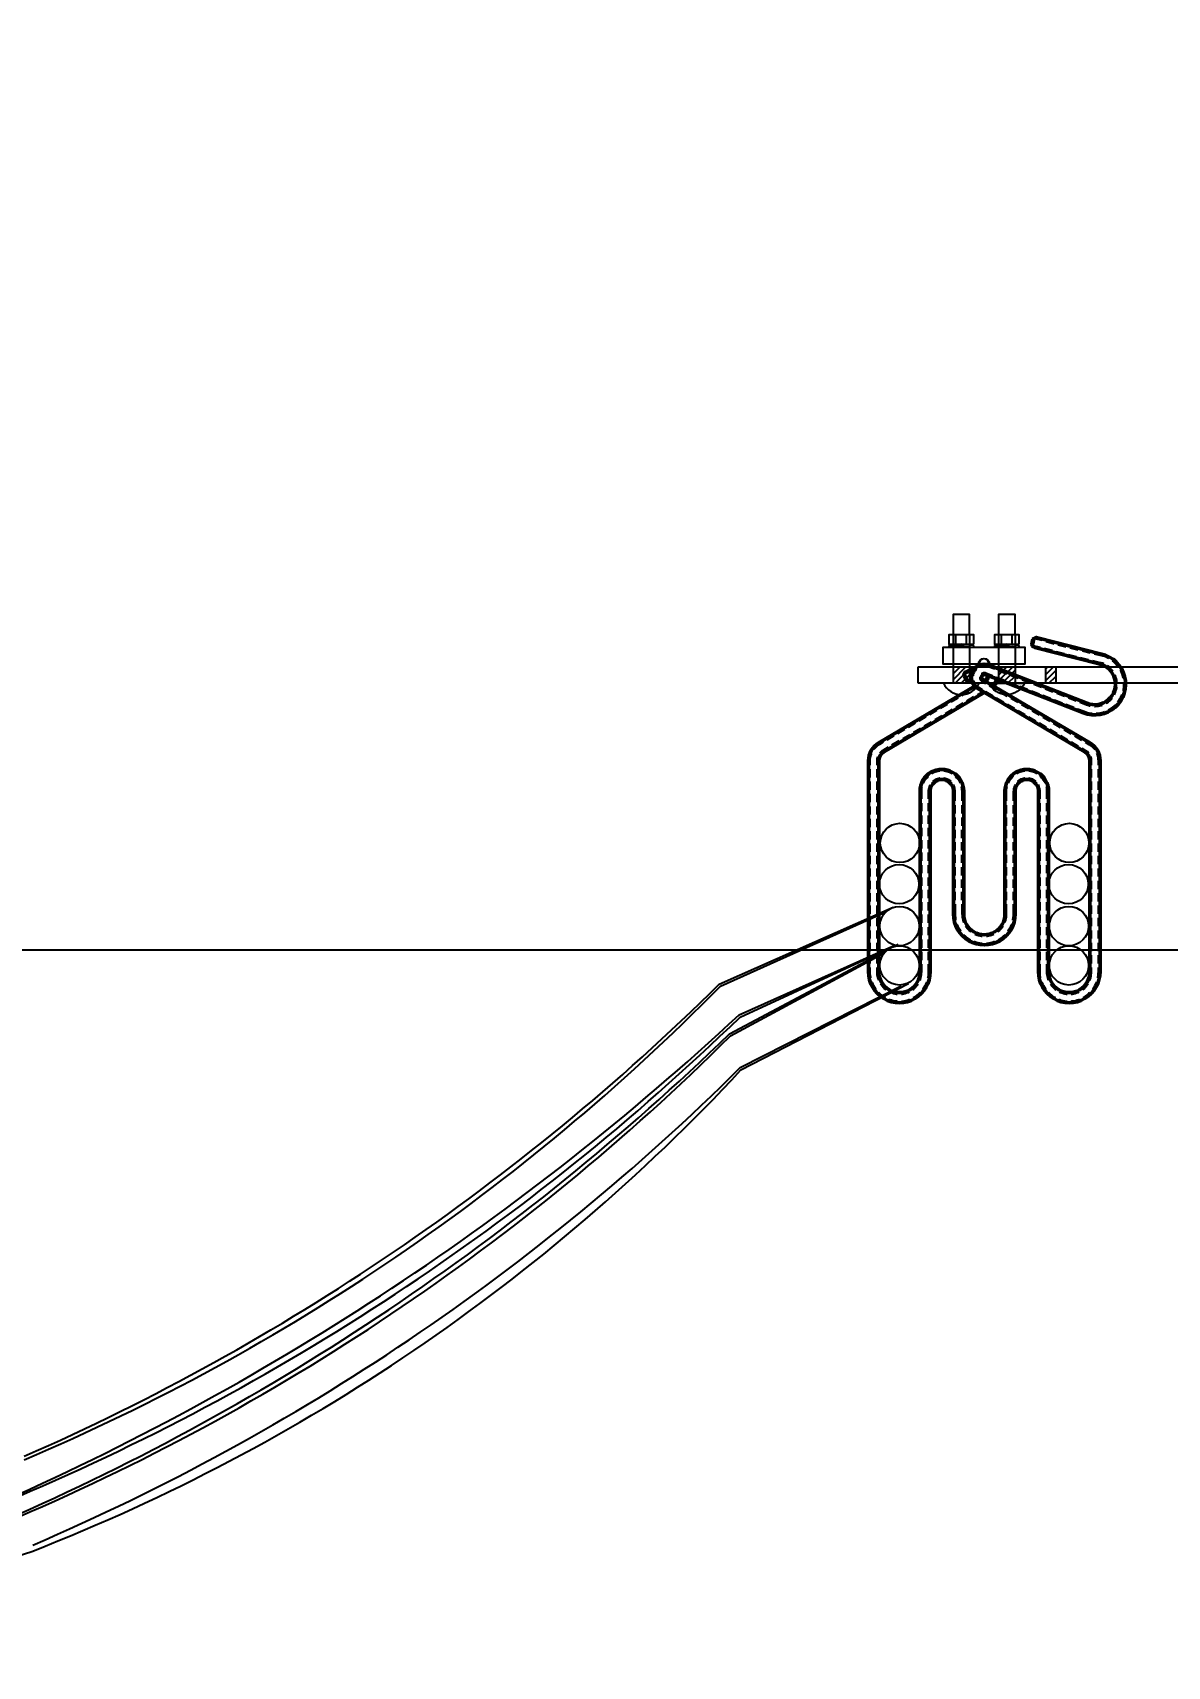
# Model space of a CAD drawing. Header units: feet. Extents: x -17 to 453, y -41 to 31.
# Drawn here: x 48.747 to 49.617, y -6.984 to -5.732 of the extents above; entities that cross this region are included whole.
import ezdxf
from ezdxf.enums import TextEntityAlignment as Align

# ---------------------------------------------------------------- set-up
doc = ezdxf.new("R2018")
doc.units = ezdxf.units.FT
doc.header["$MEASUREMENT"] = 0
doc.linetypes.add('HIDDEN', pattern=[0.375, 0.25, -0.125])
for name, color, linetype in [('DC FEEEDERS', 1, 'Continuous'), ('DC Homerun', 10, 'Continuous'), ('DETL-HTCH', 253, 'Continuous'), ('G-ANNO-TEXT', 1, 'Continuous'), ('PDF_Coated Mtl', 7, 'Continuous'), ('PDF_Coating', 7, 'Continuous'), ('PDF_Dimension', 7, 'Continuous'), ('PV-CAB-HANGER', 90, 'Continuous'), ('STRINGS', 30, 'Continuous')]:
    doc.layers.add(name, color=color, linetype=linetype)
doc.styles.add('NEI-A', font='arial.ttf')
doc.styles.get("Standard").update_dxf_attribs({"font": 'arial.ttf'})

# ---------------------------------------------------------------- blocks, each defined once
blk = doc.blocks.new('DETAIL_TITLE')
at = {"style": 'NEI-A', "flags": 8}
blk.add_attdef('#', text='', height=0.2, dxfattribs=at).set_placement((0.5922, -0.5109), align=Align.MIDDLE_CENTER)
at = {"lineweight": 30, "style": '', "flags": 104}
blk.add_attdef('DETAIL_TITLE', text='', height=0.2, dxfattribs=at).set_placement((0.9099, -0.5251), align=Align.BOTTOM_LEFT)
at = {"style": 'NEI-A'}
for tag, p in [('SCALE:', (0.9386, -0.7379)), ('1"_=_', (1.5474, -0.7379))]:
    blk.add_attdef(tag, text='', height=0.1, dxfattribs=at).set_placement(p, align=Align.BOTTOM_LEFT)
blk = doc.blocks.new('A$C67109b2f')
at = {"layer": 'PDF_Coated Mtl', "lineweight": 9}
for points in [[(5.244, 10.943), (5.031, 10.997), (4.985, 10.816), (5.201, 10.761)], [(5.365, 10.912), (5.607, 10.85)], [(5.323, 10.73), (5.565, 10.669)], [(5.686, 10.638), (5.928, 10.576)], [(5.728, 10.819), (5.97, 10.758)], [(6.05, 10.545), (6.292, 10.484)], [(6.092, 10.727), (6.334, 10.665)], [(6.413, 10.453), (6.656, 10.391)], [(6.456, 10.634), (6.697, 10.573)], [(6.819, 10.542), (7.031, 10.488)], [(7.262, 10.399), (7.232, 10.416), (7.184, 10.439), (7.135, 10.458), (7.084, 10.474), (7.033, 10.488)], [(3.107, 9.812), (3.014, 9.767), (2.931, 9.934), (3.164, 10.049)], [(3.272, 10.086), (3.254, 10.068), (3.233, 10.043), (3.214, 10.015), (3.199, 9.986), (3.185, 9.955), (3.175, 9.924), (3.169, 9.891), (3.167, 9.865)], [(3.819, 10.077), (3.619, 10.154), (3.588, 10.165), (3.555, 10.172), (3.522, 10.176), (3.489, 10.176), (3.456, 10.174), (3.423, 10.168), (3.391, 10.159), (3.377, 10.152)], [(3.758, 9.9), (3.554, 9.979), (3.534, 9.985), (3.512, 9.989), (3.489, 9.989), (3.468, 9.986), (3.447, 9.979), (3.427, 9.97), (3.409, 9.958), (3.405, 9.954)], [(3.935, 10.032), (4.169, 9.941)], [(4.285, 9.896), (4.518, 9.805)], [(6.776, 10.36), (6.993, 10.304)], [(7.116, 10.264), (7.081, 10.278), (7.037, 10.293), (6.991, 10.305)], [(7.401, 10.028), (7.381, 10.057), (7.351, 10.093), (7.319, 10.127), (7.284, 10.159), (7.247, 10.188), (7.226, 10.203)], [(7.541, 10.154), (7.519, 10.184), (7.485, 10.224), (7.448, 10.262), (7.409, 10.298), (7.367, 10.332), (7.366, 10.332)], [(7.523, 9.679), (7.521, 9.711), (7.514, 9.758), (7.504, 9.804), (7.491, 9.849), (7.475, 9.894), (7.463, 9.919)], [(7.693, 9.814), (7.685, 9.854), (7.67, 9.904), (7.651, 9.954), (7.631, 10.004), (7.608, 10.049)], [(3.037, 9.397), (2.821, 9.269)], [(3.26, 9.529), (3.144, 9.46)], [(3.181, 9.742), (3.185, 9.728), (3.199, 9.697), (3.214, 9.668), (3.233, 9.64), (3.254, 9.614), (3.278, 9.591), (3.304, 9.57), (3.332, 9.553), (3.443, 9.487)], [(3.441, 9.418), (3.282, 9.324)], [(3.353, 9.846), (3.353, 9.842), (3.354, 9.82), (3.359, 9.799), (3.367, 9.778), (3.378, 9.759), (3.392, 9.742), (3.408, 9.727), (3.426, 9.714), (3.538, 9.649)], [(3.55, 9.423), (3.766, 9.296)], [(3.645, 9.584), (3.86, 9.458)], [(3.734, 9.602), (3.755, 9.625), (3.774, 9.65), (3.791, 9.677), (3.806, 9.704), (3.817, 9.734), (3.826, 9.764), (3.832, 9.795)], [(3.874, 9.855), (4.107, 9.764)], [(3.968, 9.394), (4.184, 9.267)], [(4.224, 9.719), (4.456, 9.629)], [(4.573, 9.583), (4.806, 9.493)], [(4.635, 9.759), (4.868, 9.669)], [(4.923, 9.447), (5.155, 9.356)], [(4.984, 9.624), (5.217, 9.534)], [(5.334, 9.488), (5.566, 9.398)], [(7.445, 9.316), (7.459, 9.343), (7.477, 9.387), (7.493, 9.431), (7.506, 9.477), (7.515, 9.523), (7.519, 9.554)], [(7.69, 9.443), (7.698, 9.485), (7.706, 9.538), (7.711, 9.59), (7.711, 9.644), (7.71, 9.691)], [(2.39, 9.015), (2.175, 8.888)], [(2.714, 9.206), (2.499, 9.079)], [(2.852, 9.07), (2.636, 8.943)], [(3.174, 9.261), (2.959, 9.133)], [(3.874, 9.233), (4.089, 9.106)], [(4.197, 9.042), (4.412, 8.915)], [(4.291, 9.203), (4.506, 9.077)], [(4.615, 9.013), (4.83, 8.886)], [(5.272, 9.311), (5.505, 9.22)], [(5.621, 9.175), (5.855, 9.084)], [(5.683, 9.352), (5.916, 9.261)], [(5.971, 9.039), (6.204, 8.948)], [(6.033, 9.216), (6.266, 9.125)], [(6.321, 8.903), (6.524, 8.824), (6.574, 8.807), (6.625, 8.792), (6.676, 8.78), (6.729, 8.772), (6.763, 8.768)], [(6.382, 9.08), (6.582, 9.003)], [(6.581, 9.003), (6.626, 8.987), (6.671, 8.973), (6.707, 8.965)], [(6.831, 8.953), (6.857, 8.953), (6.905, 8.955), (6.951, 8.961), (6.997, 8.97), (7.043, 8.983), (7.076, 8.994)], [(7.189, 9.048), (7.213, 9.063), (7.252, 9.09), (7.289, 9.119), (7.323, 9.152), (7.356, 9.186), (7.376, 9.212)], [(7.246, 8.866), (7.29, 8.89), (7.335, 8.919), (7.377, 8.951), (7.418, 8.984), (7.448, 9.013)], [(7.531, 9.106), (7.559, 9.143), (7.587, 9.188), (7.613, 9.234), (7.636, 9.283), (7.653, 9.323)], [(1.422, 8.443), (1.206, 8.317)], [(1.744, 8.634), (1.529, 8.508)], [(1.883, 8.498), (1.667, 8.372)], [(2.068, 8.825), (1.852, 8.698)], [(2.205, 8.689), (1.99, 8.563)], [(2.529, 8.88), (2.314, 8.753)], [(4.52, 8.852), (4.735, 8.724)], [(4.843, 8.661), (5.058, 8.534)], [(4.937, 8.823), (5.153, 8.695)], [(5.165, 8.471), (5.381, 8.343)], [(5.26, 8.632), (5.475, 8.505)], [(5.583, 8.442), (5.799, 8.314)], [(6.888, 8.767), (6.941, 8.771), (6.993, 8.778), (7.046, 8.789), (7.096, 8.803), (7.132, 8.816)], [(0.775, 8.063), (0.56, 7.936)], [(0.913, 7.927), (0.698, 7.8)], [(1.098, 8.253), (0.883, 8.126)], [(1.237, 8.118), (1.021, 7.991)], [(1.559, 8.308), (1.344, 8.181)], [(5.489, 8.28), (5.704, 8.153)], [(5.812, 8.089), (6.027, 7.963)], [(5.906, 8.251), (6.121, 8.123)], [(6.23, 8.06), (6.445, 7.933)], [(0.06, 7.19), (0.06, 7.32), (0.062, 7.362), (0.066, 7.403), (0.074, 7.443), (0.084, 7.484), (0.098, 7.523), (0.107, 7.543)], [(0.453, 7.873), (0.337, 7.804), (0.302, 7.782), (0.268, 7.757), (0.237, 7.729), (0.208, 7.699), (0.181, 7.668), (0.168, 7.651)], [(0.247, 7.19), (0.247, 7.32), (0.248, 7.352), (0.253, 7.384), (0.259, 7.416), (0.269, 7.447), (0.27, 7.449)], [(0.59, 7.737), (0.432, 7.643), (0.404, 7.625), (0.378, 7.605), (0.355, 7.583), (0.333, 7.559), (0.332, 7.558)], [(6.135, 7.899), (6.351, 7.772)], [(6.458, 7.708), (6.569, 7.643), (6.596, 7.625), (6.622, 7.605), (6.646, 7.583), (6.667, 7.559), (6.669, 7.558)], [(6.552, 7.87), (6.664, 7.804), (6.699, 7.782), (6.732, 7.757), (6.764, 7.729), (6.793, 7.699), (6.82, 7.668), (6.832, 7.651)], [(6.754, 7.19), (6.754, 7.32), (6.752, 7.352), (6.748, 7.384), (6.741, 7.416), (6.731, 7.447), (6.731, 7.449)], [(6.941, 7.19), (6.941, 7.32), (6.939, 7.362), (6.935, 7.403), (6.926, 7.443), (6.916, 7.484), (6.902, 7.523), (6.894, 7.543)], [(0.06, 6.815), (0.06, 7.065)], [(0.247, 6.815), (0.247, 7.065)], [(2.154, 6.994), (2.151, 6.993), (2.108, 6.987), (2.064, 6.977), (2.023, 6.965), (1.982, 6.949), (1.942, 6.931), (1.918, 6.917)], [(2.514, 6.917), (2.49, 6.931), (2.451, 6.949), (2.41, 6.965), (2.368, 6.977), (2.325, 6.987), (2.282, 6.993), (2.279, 6.994)], [(4.722, 6.994), (4.719, 6.993), (4.675, 6.987), (4.633, 6.977), (4.59, 6.965), (4.55, 6.949), (4.51, 6.931), (4.485, 6.917)], [(5.083, 6.917), (5.059, 6.931), (5.019, 6.949), (4.978, 6.965), (4.936, 6.977), (4.894, 6.987), (4.85, 6.993), (4.846, 6.994)], [(6.754, 6.815), (6.754, 7.065)], [(6.941, 6.815), (6.941, 7.065)], [(0.06, 6.44), (0.06, 6.69)], [(0.247, 6.44), (0.247, 6.69)], [(1.617, 6.165), (1.617, 6.397), (1.618, 6.441), (1.623, 6.485), (1.63, 6.526)], [(1.817, 6.844), (1.8, 6.829), (1.769, 6.797), (1.742, 6.764), (1.716, 6.728), (1.693, 6.691), (1.673, 6.652), (1.67, 6.644)], [(1.803, 6.165), (1.803, 6.397), (1.805, 6.433), (1.81, 6.469), (1.818, 6.504), (1.828, 6.539), (1.843, 6.572), (1.857, 6.599)], [(2.154, 6.805), (2.145, 6.804), (2.11, 6.797), (2.076, 6.786), (2.043, 6.772), (2.01, 6.755), (1.98, 6.736), (1.951, 6.714), (1.933, 6.697)], [(2.5, 6.697), (2.483, 6.712), (2.454, 6.735), (2.424, 6.754), (2.392, 6.771), (2.359, 6.785), (2.324, 6.796), (2.289, 6.803), (2.279, 6.805)], [(2.629, 6.396), (2.628, 6.432), (2.623, 6.467), (2.615, 6.502), (2.604, 6.537), (2.591, 6.57), (2.577, 6.598)], [(2.763, 6.644), (2.759, 6.652), (2.739, 6.691), (2.716, 6.728), (2.691, 6.764), (2.663, 6.797), (2.633, 6.829), (2.615, 6.844)], [(2.816, 6.102), (2.816, 6.397), (2.814, 6.441), (2.809, 6.484), (2.802, 6.526)], [(4.185, 6.102), (4.185, 6.397), (4.186, 6.441), (4.191, 6.485), (4.199, 6.526)], [(4.385, 6.844), (4.368, 6.829), (4.338, 6.797), (4.31, 6.764), (4.285, 6.728), (4.261, 6.691), (4.241, 6.652), (4.238, 6.644)], [(4.425, 6.598), (4.41, 6.571), (4.396, 6.537), (4.385, 6.502), (4.378, 6.467), (4.373, 6.432), (4.372, 6.396)], [(4.722, 6.805), (4.713, 6.804), (4.677, 6.796), (4.643, 6.785), (4.61, 6.771), (4.578, 6.754), (4.547, 6.735), (4.519, 6.713), (4.501, 6.697)], [(5.068, 6.697), (5.05, 6.713), (5.022, 6.735), (4.991, 6.754), (4.96, 6.771), (4.926, 6.785), (4.891, 6.796), (4.856, 6.804), (4.846, 6.805)], [(5.197, 6.164), (5.197, 6.396), (5.195, 6.432), (5.191, 6.467), (5.184, 6.502), (5.173, 6.537), (5.159, 6.571), (5.145, 6.599)], [(5.33, 6.644), (5.327, 6.652), (5.307, 6.691), (5.285, 6.728), (5.259, 6.764), (5.231, 6.797), (5.2, 6.829), (5.184, 6.844)], [(5.384, 6.165), (5.384, 6.397), (5.382, 6.441), (5.378, 6.485), (5.37, 6.526)], [(6.754, 6.44), (6.754, 6.69)], [(6.941, 6.44), (6.941, 6.69)], [(0.06, 6.065), (0.06, 6.315)], [(0.06, 5.69), (0.06, 5.94)], [(0.247, 6.065), (0.247, 6.315)], [(0.247, 5.69), (0.247, 5.94)], [(1.617, 5.79), (1.617, 6.04)], [(1.803, 5.79), (1.803, 6.04)], [(2.629, 6.103), (2.629, 6.399)], [(2.629, 5.728), (2.629, 5.978)], [(2.816, 5.727), (2.816, 5.977)], [(4.185, 5.727), (4.185, 5.977)], [(4.372, 6.103), (4.372, 6.399)], [(4.372, 5.728), (4.372, 5.978)], [(5.197, 5.789), (5.197, 6.039)], [(5.384, 5.79), (5.384, 6.04)], [(6.754, 6.065), (6.754, 6.315)], [(6.754, 5.69), (6.754, 5.94)], [(6.941, 6.065), (6.941, 6.315)], [(6.941, 5.69), (6.941, 5.94)], [(0.06, 5.315), (0.06, 5.565)], [(0.247, 5.315), (0.247, 5.565)], [(1.617, 5.415), (1.617, 5.665)], [(1.803, 5.415), (1.803, 5.665)], [(2.629, 5.353), (2.629, 5.603)], [(2.816, 5.352), (2.816, 5.602)], [(4.185, 5.352), (4.185, 5.602)], [(4.372, 5.353), (4.372, 5.603)], [(5.197, 5.414), (5.197, 5.664)], [(5.384, 5.415), (5.384, 5.665)], [(6.754, 5.315), (6.754, 5.565)], [(6.941, 5.315), (6.941, 5.565)], [(0.06, 4.94), (0.06, 5.19)], [(0.247, 4.94), (0.247, 5.19)], [(1.617, 5.04), (1.617, 5.29)], [(1.803, 5.04), (1.803, 5.29)], [(2.629, 4.978), (2.629, 5.228)], [(2.815, 4.977), (2.815, 5.227)], [(4.185, 4.977), (4.185, 5.227)], [(4.372, 4.978), (4.372, 5.228)], [(5.197, 5.039), (5.197, 5.289)], [(5.384, 5.04), (5.384, 5.29)], [(6.754, 4.94), (6.754, 5.19)], [(6.941, 4.94), (6.941, 5.19)], [(0.06, 4.565), (0.06, 4.815)], [(0.247, 4.565), (0.247, 4.815)], [(1.617, 4.665), (1.617, 4.915)], [(1.617, 4.29), (1.617, 4.54)], [(1.803, 4.665), (1.803, 4.915)], [(1.803, 4.29), (1.803, 4.54)], [(2.629, 4.603), (2.629, 4.853)], [(2.629, 4.228), (2.629, 4.478)], [(2.815, 4.602), (2.815, 4.852)], [(2.815, 4.227), (2.815, 4.477)], [(4.185, 4.602), (4.185, 4.852)], [(4.185, 4.227), (4.185, 4.477)], [(4.372, 4.603), (4.372, 4.853)], [(4.372, 4.228), (4.372, 4.478)], [(5.197, 4.664), (5.197, 4.914)], [(5.197, 4.289), (5.197, 4.539)], [(5.384, 4.665), (5.384, 4.915)], [(5.384, 4.29), (5.384, 4.54)], [(6.754, 4.565), (6.754, 4.815)], [(6.941, 4.565), (6.941, 4.815)], [(0.06, 4.19), (0.06, 4.44)], [(0.06, 3.815), (0.06, 4.065)], [(0.247, 4.19), (0.247, 4.44)], [(0.247, 3.815), (0.247, 4.065)], [(1.617, 3.915), (1.617, 4.165)], [(1.803, 3.915), (1.803, 4.165)], [(2.629, 3.853), (2.629, 4.103)], [(2.815, 3.852), (2.815, 4.102)], [(4.185, 3.852), (4.185, 4.102)], [(4.372, 3.853), (4.372, 4.103)], [(5.197, 3.914), (5.197, 4.164)], [(5.384, 3.915), (5.384, 4.165)], [(6.754, 4.19), (6.754, 4.44)], [(6.754, 3.815), (6.754, 4.065)], [(6.941, 4.19), (6.941, 4.44)], [(6.941, 3.815), (6.941, 4.065)], [(0.06, 3.44), (0.06, 3.69)], [(0.247, 3.44), (0.247, 3.69)], [(1.617, 3.54), (1.617, 3.79)], [(1.803, 3.54), (1.803, 3.79)], [(2.629, 3.478), (2.629, 3.728)], [(2.815, 3.477), (2.815, 3.727)], [(4.185, 3.477), (4.185, 3.727)], [(4.372, 3.478), (4.372, 3.728)], [(5.197, 3.539), (5.197, 3.789)], [(5.384, 3.54), (5.384, 3.79)], [(6.754, 3.44), (6.754, 3.69)], [(6.941, 3.44), (6.941, 3.69)], [(0.06, 3.065), (0.06, 3.315)], [(0.247, 3.065), (0.247, 3.315)], [(1.617, 3.165), (1.617, 3.415)], [(1.617, 2.79), (1.617, 3.04)], [(1.804, 3.165), (1.803, 3.415)], [(1.804, 2.79), (1.804, 3.04)], [(2.629, 3.103), (2.629, 3.353)], [(2.629, 2.978), (2.629, 2.681), (2.63, 2.628), (2.635, 2.575), (2.643, 2.521), (2.648, 2.5)], [(2.815, 3.102), (2.815, 3.352)], [(2.815, 2.977), (2.815, 2.681), (2.817, 2.635), (2.822, 2.589), (2.829, 2.542), (2.841, 2.497), (2.855, 2.452), (2.866, 2.425)], [(4.135, 2.425), (4.146, 2.452), (4.16, 2.497), (4.171, 2.542), (4.179, 2.589), (4.184, 2.635), (4.185, 2.681), (4.185, 2.977)], [(4.185, 3.102), (4.185, 3.352)], [(4.353, 2.501), (4.358, 2.521), (4.366, 2.575), (4.37, 2.628), (4.372, 2.681), (4.372, 2.978)], [(4.372, 3.103), (4.372, 3.353)], [(5.196, 3.164), (5.197, 3.414)], [(5.196, 2.789), (5.196, 3.039)], [(5.384, 3.165), (5.384, 3.415)], [(5.384, 2.79), (5.384, 3.04)], [(6.754, 3.065), (6.754, 3.315)], [(6.941, 3.065), (6.941, 3.315)], [(0.06, 2.69), (0.06, 2.94)], [(0.06, 2.315), (0.06, 2.565)], [(0.247, 2.69), (0.247, 2.94)], [(0.247, 2.315), (0.247, 2.565)], [(1.617, 2.415), (1.617, 2.665)], [(1.804, 2.415), (1.804, 2.665)], [(5.196, 2.414), (5.196, 2.664)], [(5.384, 2.415), (5.384, 2.665)], [(6.754, 2.69), (6.754, 2.94)], [(6.754, 2.315), (6.754, 2.565)], [(6.941, 2.69), (6.941, 2.94)], [(6.941, 2.315), (6.941, 2.565)], [(0.06, 1.94), (0.06, 2.19)], [(0.247, 1.94), (0.247, 2.19)], [(1.617, 2.04), (1.617, 2.29)], [(1.804, 2.04), (1.804, 2.29)], [(2.682, 2.38), (2.687, 2.366), (2.708, 2.317), (2.732, 2.269), (2.759, 2.223), (2.789, 2.178), (2.801, 2.162)], [(2.882, 2.067), (2.894, 2.055), (2.933, 2.02), (2.974, 1.985), (3.019, 1.955), (3.064, 1.926), (3.081, 1.917)], [(2.923, 2.314), (2.941, 2.286), (2.969, 2.25), (2.999, 2.214), (3.033, 2.181), (3.068, 2.15), (3.092, 2.132)], [(3.199, 2.067), (3.228, 2.053), (3.271, 2.036), (3.315, 2.022), (3.361, 2.011), (3.407, 2.003), (3.438, 2)], [(3.563, 2), (3.594, 2.003), (3.639, 2.011), (3.685, 2.022), (3.729, 2.036), (3.774, 2.053), (3.802, 2.067)], [(3.909, 2.132), (3.933, 2.15), (3.968, 2.181), (4.001, 2.214), (4.032, 2.25), (4.06, 2.286), (4.078, 2.314)], [(3.919, 1.918), (3.936, 1.926), (3.982, 1.955), (4.026, 1.985), (4.068, 2.02), (4.107, 2.055), (4.119, 2.067)], [(4.2, 2.162), (4.212, 2.178), (4.242, 2.223), (4.269, 2.269), (4.293, 2.317), (4.314, 2.366), (4.319, 2.381)], [(5.196, 2.039), (5.196, 2.289)], [(5.384, 2.04), (5.384, 2.29)], [(6.754, 1.94), (6.754, 2.19)], [(6.941, 1.94), (6.941, 2.19)], [(0.06, 1.565), (0.06, 1.815)], [(0.247, 1.565), (0.247, 1.815)], [(1.617, 1.665), (1.617, 1.915)], [(1.617, 1.29), (1.617, 1.54)], [(1.804, 1.665), (1.804, 1.915)], [(1.804, 1.29), (1.804, 1.54)], [(3.194, 1.865), (3.21, 1.86), (3.262, 1.843), (3.314, 1.83), (3.367, 1.82), (3.42, 1.813), (3.438, 1.812)], [(3.563, 1.812), (3.581, 1.813), (3.634, 1.82), (3.687, 1.83), (3.739, 1.843), (3.79, 1.86), (3.806, 1.865)], [(5.196, 1.664), (5.196, 1.914)], [(5.196, 1.289), (5.196, 1.539)], [(5.384, 1.665), (5.384, 1.915)], [(5.384, 1.29), (5.384, 1.54)], [(6.754, 1.565), (6.754, 1.815)], [(6.941, 1.565), (6.941, 1.815)], [(0.06, 1.19), (0.06, 1.44)], [(0.079, 0.752), (0.074, 0.774), (0.067, 0.827), (0.062, 0.881), (0.06, 0.934), (0.06, 1.064)], [(0.247, 1.19), (0.247, 1.44)], [(0.297, 0.676), (0.286, 0.704), (0.272, 0.749), (0.261, 0.794), (0.253, 0.841), (0.248, 0.888), (0.247, 0.934), (0.247, 1.064)], [(1.567, 0.674), (1.578, 0.702), (1.592, 0.747), (1.603, 0.792), (1.611, 0.839), (1.615, 0.885), (1.617, 0.932), (1.617, 1.165)], [(1.784, 0.749), (1.789, 0.771), (1.798, 0.824), (1.803, 0.878), (1.804, 0.932), (1.804, 1.165)], [(5.216, 0.749), (5.211, 0.771), (5.203, 0.824), (5.198, 0.878), (5.196, 0.932), (5.196, 1.164)], [(5.435, 0.674), (5.423, 0.702), (5.409, 0.747), (5.398, 0.792), (5.39, 0.839), (5.385, 0.885), (5.384, 0.932), (5.384, 1.165)], [(6.704, 0.676), (6.715, 0.704), (6.729, 0.749), (6.74, 0.794), (6.747, 0.841), (6.752, 0.888), (6.754, 0.934), (6.754, 1.064)], [(6.754, 1.19), (6.754, 1.44)], [(6.921, 0.753), (6.926, 0.774), (6.934, 0.827), (6.939, 0.881), (6.941, 0.934), (6.941, 1.064)], [(6.941, 1.19), (6.941, 1.44)], [(0.113, 0.632), (0.118, 0.619), (0.139, 0.569), (0.163, 0.521), (0.189, 0.474), (0.219, 0.429), (0.232, 0.413)], [(0.354, 0.564), (0.371, 0.539), (0.399, 0.501), (0.43, 0.465), (0.463, 0.432), (0.498, 0.401), (0.523, 0.383)], [(1.339, 0.381), (1.364, 0.399), (1.399, 0.43), (1.433, 0.464), (1.463, 0.499), (1.492, 0.536), (1.509, 0.563)], [(1.631, 0.411), (1.643, 0.428), (1.673, 0.472), (1.7, 0.519), (1.724, 0.567), (1.745, 0.616), (1.75, 0.63)], [(5.25, 0.629), (5.255, 0.616), (5.276, 0.567), (5.3, 0.519), (5.327, 0.472), (5.357, 0.428), (5.37, 0.41)], [(5.492, 0.563), (5.509, 0.536), (5.537, 0.499), (5.568, 0.464), (5.601, 0.43), (5.636, 0.399), (5.661, 0.381)], [(6.478, 0.383), (6.502, 0.401), (6.537, 0.432), (6.571, 0.465), (6.601, 0.501), (6.63, 0.539), (6.647, 0.565)], [(6.769, 0.413), (6.781, 0.429), (6.811, 0.474), (6.838, 0.521), (6.861, 0.569), (6.882, 0.619), (6.887, 0.633)], [(0.313, 0.318), (0.323, 0.307), (0.363, 0.271), (0.405, 0.237), (0.448, 0.206), (0.494, 0.177), (0.512, 0.168)], [(0.625, 0.116), (0.641, 0.109), (0.692, 0.094), (0.744, 0.08), (0.797, 0.07), (0.85, 0.064), (0.868, 0.062)], [(0.629, 0.318), (0.658, 0.304), (0.701, 0.287), (0.746, 0.273), (0.791, 0.261), (0.838, 0.253), (0.868, 0.25)], [(0.993, 0.249), (1.024, 0.253), (1.07, 0.26), (1.116, 0.272), (1.161, 0.286), (1.204, 0.303), (1.233, 0.316)], [(0.993, 0.062), (1.011, 0.063), (1.064, 0.069), (1.118, 0.079), (1.17, 0.093), (1.221, 0.109), (1.237, 0.115)], [(1.35, 0.167), (1.368, 0.176), (1.413, 0.204), (1.457, 0.235), (1.499, 0.269), (1.538, 0.305), (1.549, 0.316)], [(5.451, 0.316), (5.462, 0.305), (5.501, 0.269), (5.544, 0.235), (5.587, 0.204), (5.633, 0.176), (5.65, 0.167)], [(5.764, 0.114), (5.78, 0.109), (5.83, 0.093), (5.883, 0.079), (5.936, 0.069), (5.99, 0.063), (6.008, 0.062)], [(5.768, 0.316), (5.796, 0.303), (5.84, 0.286), (5.885, 0.272), (5.93, 0.26), (5.976, 0.253), (6.008, 0.249)], [(6.132, 0.25), (6.163, 0.253), (6.21, 0.261), (6.255, 0.273), (6.3, 0.287), (6.343, 0.304), (6.371, 0.318)], [(6.132, 0.062), (6.15, 0.064), (6.204, 0.07), (6.256, 0.08), (6.309, 0.094), (6.36, 0.109), (6.376, 0.116)], [(6.489, 0.168), (6.506, 0.177), (6.552, 0.206), (6.596, 0.237), (6.637, 0.271), (6.677, 0.307), (6.688, 0.319)]]:
    blk.add_lwpolyline(points, dxfattribs=at)
blk.add_lwpolyline([(3.644, 9.875, -0.322645), (3.579, 9.717), (3.56, 9.704)], format="xyb", dxfattribs=at)
at = {"layer": 'PDF_Coating', "lineweight": 50}
for points in [[(5.109, 11.041, 0.415523), (4.957, 10.949), (4.943, 10.894, 0.412889), (5.033, 10.742), (6.978, 10.247, -0.613779), (7.249, 9.165, -0.282986), (6.604, 9.058), (3.646, 10.209, 0.927836), (3.302, 9.501)], [(5.137, 0.935, 1.003024), (7.001, 0.935), (7.001, 7.32, 0.265442), (6.695, 7.856), (3.456, 9.766, -0.925478), (3.533, 9.924), (6.502, 8.768, 1.076635), (7.046, 10.546), (5.109, 11.039)], [(3.325, 10.196), (2.941, 10.006, 0.411483), (2.896, 9.872)], [(3.536, 9.923, -0.600545), (3.548, 9.768), (3.502, 9.739)], [(2.569, 6.396, 1.004758), (1.863, 6.396), (1.864, 0.935, -1.003024), (0, 0.935), (0, 7.32, -0.265442), (0.306, 7.856), (3.214, 9.57)], [(3.116, 9.75), (3.077, 9.73, -0.416962), (2.944, 9.776)], [(0.462, 7.592, 0.265086), (0.307, 7.32), (0.308, 0.932, 0.267788), (0.62, 0.391, 0.268324), (1.245, 0.391, 0.267787), (1.557, 0.932), (1.557, 6.398, -1.000145), (2.876, 6.397), (2.876, 2.682, 1.000666), (4.125, 2.681), (4.125, 6.398, -1.00024), (5.444, 6.397), (5.445, 0.933, 0.267787), (5.757, 0.391, 0.268324), (6.382, 0.391, 0.267787), (6.694, 0.932), (6.694, 7.32, 0.265085), (6.539, 7.592)], [(5.136, 0.934), (5.138, 6.396, 1.002498), (4.432, 6.397), (4.433, 2.682, -1), (2.569, 2.681), (2.569, 6.399)]]:
    blk.add_lwpolyline(points, format="xyb", dxfattribs=at)
for points in [[(2.895, 9.872), (2.943, 9.776)], [(3.301, 9.5), (6.539, 7.591)], [(3.5, 9.383), (0.462, 7.591)]]:
    blk.add_lwpolyline(points, dxfattribs=at)
blk.add_arc((3.501, 9.842), 0.395, 316.6205, 349.6674, dxfattribs=at)
at = {"layer": 'PDF_Dimension', "lineweight": 20}
blk.add_lwpolyline([(4.571, 9.849), (4.083, 10.038)], dxfattribs=at)
blk = doc.blocks.new('CAB 9267 w HDWare')
for p, q in [((8.001, 4.5), (7.501, 4.5)), ((7.501, 4.5), (7.501, 0.75)), ((8.001, 0.75), (8.001, 4.5)), ((8.001, 4.5), (8.001, 0.75)), ((8.001, 4.5), (8.001, 0.75)), ((8.399, 3.875), (8.336, 3.875)), ((8.336, 3.125), (8.336, 3.875)), ((8.336, 3.125), (8.371, 3.51)), ((8.371, 3.51), (8.433, 3.508)), ((8.399, 3.509), (8.399, 3.875)), ((8.399, 3.125), (8.433, 3.508)), ((8.715, 3.663), (8.432, 3.663)), ((8.336, 3.125), (8.399, 3.125)), ((8.715, 3.337), (8.432, 3.337)), ((-4.784, 0.645), (-5.15, 0.645)), ((-5.15, 0.645), (-5.15, 0.583)), ((-4.785, 0.618), (-4.783, 0.679)), ((-4.4, 0.583), (-4.785, 0.618)), ((-4.4, 0.645), (-4.783, 0.679)), ((-4.4, 0.583), (-4.4, 0.645)), ((-3.409, 0.645), (-3.775, 0.645)), ((-3.775, 0.645), (-3.775, 0.583)), ((-3.41, 0.618), (-3.408, 0.679)), ((-3.025, 0.583), (-3.41, 0.618)), ((-3.025, 0.645), (-3.408, 0.679)), ((-3.025, 0.583), (-3.025, 0.645)), ((-6.075, 0), (6.751, 0)), ((-6.075, -0.5), (-6.075, 0)), ((-2.231, 0), (-2.231, -0.5)), ((-1.919, 0), (-1.919, -0.5)), ((6.751, -0.5), (-6.075, -0.5))]:
    blk.add_line(p, q)
at = {"linetype": 'HIDDEN'}
for p, q in [((8.702, 3.75), (7.501, 3.75)), ((8.702, 3.25), (7.501, 3.25)), ((-5.025, 0.961), (-5.025, -0.5)), ((-4.525, 0.961), (-4.525, -0.5)), ((-3.65, 0.961), (-3.65, -0.5)), ((-3.15, 0.961), (-3.15, -0.5))]:
    blk.add_line(p, q, dxfattribs=at)
at = {"color": 7}
for p, q in [((-4.938, 0.679), (-4.938, 0.961)), ((-4.613, 0.679), (-4.613, 0.961)), ((-3.563, 0.679), (-3.563, 0.961)), ((-3.238, 0.679), (-3.238, 0.961))]:
    blk.add_line(p, q, dxfattribs=at)
for points in [[(7.501, 4.038), (7.501, 2.962, -0.642165)], [(-3.921, 0.083), (-2.838, 0.083), (-2.838, 0.583), (-5.338, 0.583), (-5.338, 0.083), (-4.256, 0.083, -1)], [(-4.237, -0.5), (-5.313, -0.5, 0.642165)], [(-3.938, -0.5), (-2.862, -0.5, -0.642165)]]:
    blk.add_lwpolyline(points, format="xyb", close=True)
for points in [[(8.336, 4), (8.274, 4), (8.274, 3), (8.336, 3)], [(8.432, 3.125), (8.715, 3.125), (8.715, 3.875), (8.432, 3.875)], [(-4.4, 0.679), (-4.4, 0.961), (-5.15, 0.961), (-5.15, 0.679)], [(-3.025, 0.679), (-3.025, 0.961), (-3.775, 0.961), (-3.775, 0.679)]]:
    blk.add_lwpolyline(points, close=True)
for points in [[(8.726, 3.25), (9.785, 3.25), (9.785, 3.75), (8.726, 3.75)], [(-4.525, 0.961), (-4.525, 1.583), (-5.025, 1.583), (-5.025, 0.961)], [(-3.15, 0.961), (-3.15, 1.583), (-3.65, 1.583), (-3.65, 0.961)]]:
    blk.add_lwpolyline(points)
blk.add_circle((-4.089, 0.125), 0.125)
for radius in [1.25, 0.75]:
    blk.add_arc((6.751, 0.75), radius, 270, 0)
at = {"layer": 'DETL-HTCH', "linetype": 'Continuous'}
for p, q in [((7.501, 3.679), (7.572, 3.75)), ((7.501, 3.502), (7.749, 3.75)), ((7.501, 3.326), (7.676, 3.5)), ((7.602, 3.25), (7.852, 3.5)), ((7.676, 3.5), (7.926, 3.75)), ((7.779, 3.25), (8.001, 3.472)), ((7.852, 3.5), (8.001, 3.649)), ((7.956, 3.25), (8.001, 3.295)), ((-5.025, -0.038), (-4.987, 0)), ((-5.025, -0.215), (-4.81, 0)), ((-5.025, -0.392), (-4.633, 0)), ((-4.956, -0.5), (-4.525, -0.069)), ((-4.78, -0.5), (-4.525, -0.245)), ((-4.603, -0.5), (-4.525, -0.422)), ((-3.65, -0.078), (-3.573, 0)), ((-3.65, -0.254), (-3.396, 0)), ((-3.65, -0.431), (-3.219, 0)), ((-3.542, -0.5), (-3.15, -0.108)), ((-3.365, -0.5), (-3.15, -0.285)), ((-3.189, -0.5), (-3.15, -0.461)), ((-2.231, -0.073), (-2.158, 0)), ((-2.231, -0.249), (-1.982, 0)), ((-2.231, -0.426), (-1.919, -0.114)), ((-2.128, -0.5), (-1.919, -0.291)), ((-1.951, -0.5), (-1.919, -0.468))]:
    blk.add_line(p, q, dxfattribs=at)

msp = doc.modelspace()

# ---------------------------------------------------------------- linework, layer by layer
at = {"layer": 'DC FEEEDERS'}
for centre in [(49.4117, -6.35294), (49.54153, -6.35294), (49.41113, -6.38451), (49.54095, -6.38451), (49.4114, -6.41663), (49.54122, -6.41663), (49.4114, -6.44677), (49.54122, -6.44677)]:
    msp.add_circle(centre, 0.01507, dxfattribs=at)
at = {"layer": 'DC Homerun'}
for points in [[(49.27318, -6.4611), (49.40655, -6.40212)], [(49.2809, -6.49925), (49.40167, -6.435)], [(49.28908, -6.48634), (49.41039, -6.43054)], [(49.28981, -6.52687), (49.41831, -6.4606)]]:
    msp.add_lwpolyline(points, dxfattribs=at)
msp.add_lwpolyline([(48.18974, -6.51193), (48.18974, -6.53867, 0.306622), (48.26312, -6.63591, -0.4278008), (48.31923, -6.77129, 0.6408623), (48.48013, -6.98155), (48.74682, -6.89566)], format="xyb", dxfattribs=at)
for centre, radius, start, end in [((48.03202, -5.207), 1.76444, 293.66823, 314.70278), ((48.02834, -5.18821), 1.80959, 292.65247, 314.16279), ((47.9735, -5.15177), 1.8775, 293.60424, 314.13485), ((48.21109, -5.52273), 1.47375, 291.31629, 317.05097)]:
    msp.add_arc(centre, radius, start, end, dxfattribs=at)
at = {"layer": 'STRINGS'}
for points in [[(49.27404, -6.46261), (49.40097, -6.40569)], [(49.28834, -6.48469), (49.40771, -6.43123)], [(49.28173, -6.50088), (49.39939, -6.43733)], [(49.28923, -6.52516), (49.41249, -6.46242)]]:
    msp.add_lwpolyline(points, dxfattribs=at)
for centre, radius, start, end in [((48.0967, -5.30571), 1.65061, 292.95075, 315.50176), ((47.89439, -4.98792), 2.04534, 293.96885, 312.96299), ((48.04128, -5.25263), 1.75978, 292.87293, 314.82074), ((48.06031, -5.28848), 1.74345, 293.18892, 314.81968)]:
    msp.add_arc(centre, radius, start, end, dxfattribs=at)

# ---------------------------------------------------------------- block references
at = {"xscale": 0.02534436550229118, "yscale": 0.02534436550229118, "zscale": 0.02534436550229118}
msp.add_blockref('A$C67109b2f', (49.38763, -6.4754), dxfattribs=at)
at = {"layer": 'G-ANNO-TEXT'}
ref = msp.add_blockref('DETAIL_TITLE', (45.86472, 2.97376), dxfattribs=at)
lines = msp.add_mtext('{\\LMOTOR SUPPORT POST/END OF TRACKER GROUNDING (ABOVE GROUND)}', dxfattribs={"layer": '0', "insert": (46.77461, 2.74862), "char_height": 7.6528868, "attachment_point": 1})
ref.add_attrib('DETAIL_TITLE', '', (46.77461, 2.74862)).embed_mtext(lines)
at = {"layer": 'PV-CAB-HANGER', "xscale": 0.02534436550229118, "yscale": 0.02534436550229118, "zscale": 0.02534436550229118}
msp.add_blockref('CAB 9267 w HDWare', (49.57972, -6.21782), dxfattribs=at)

doc.saveas('drawing.dxf')
